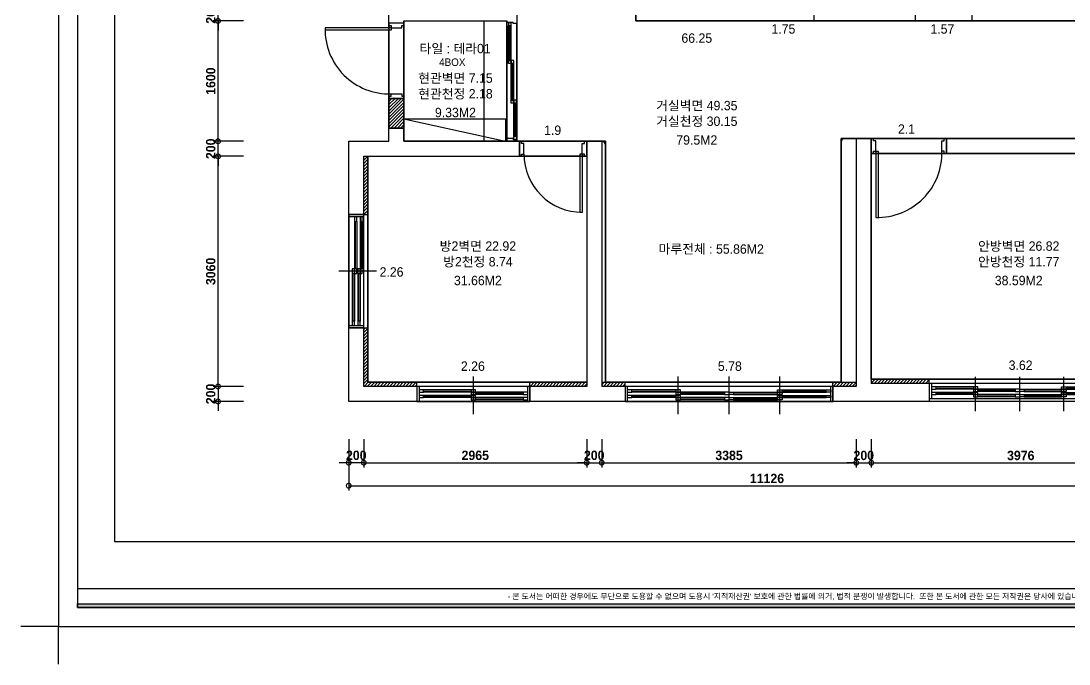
# Model space of a CAD drawing. Header units: inches. Extents: x 7740 to 83056, y -9304 to 75068.
# Drawn here: x 28740 to 42679, y -9304 to -753 of the extents above; entities that cross this region are included whole.
import ezdxf
from ezdxf.enums import TextEntityAlignment as Align

# ---------------------------------------------------------------- set-up
doc = ezdxf.new("R2010")
doc.units = ezdxf.units.IN
doc.header["$LTSCALE"] = 50
doc.header["$MEASUREMENT"] = 0
for name, color, linetype in [('0-ELC TEXT', 7, 'Continuous'), ('0-LINE', 7, 'Continuous'), ('02-WAL', 2, 'Continuous'), ('03-TEXT', 3, 'Continuous'), ('03-WAL NEW', 3, 'Continuous'), ('04-WIN', 4, 'Continuous'), ('06-FUR', 6, 'Continuous'), ('06-LIGHT', 4, 'Continuous'), ('07-DIM', 5, 'Continuous'), ('08-HAT', 8, 'Continuous'), ('3.기호.계단선', 30, 'Continuous'), ('F-SYM', 7, 'Continuous'), ('FORM(YOURNAME)-11', 1, 'Continuous'), ('도면층2', 2, 'Continuous'), ('도면층4', 4, 'Continuous'), ('도면층5', 5, 'Continuous'), ('도면층8', 8, 'Continuous')]:
    doc.layers.add(name, color=color, linetype=linetype)
doc.styles.add('YOURNAME', font='HY울릉도M.TTF')
doc.styles.add('넥슨고딕', font='NEXONLv1GothicBold.ttf')
doc.styles.add('코레일둥고', font='Korail_Round_Gothic_Medium.ttf')
doc.dimstyles.new('50', dxfattribs={"dimscale": 50, "dimtxt": 2.5, "dimasz": 2.5, "dimexe": 1.25, "dimexo": 2, "dimtad": 1, "dimdec": 0, "dimtxsty": '넥슨고딕', "dimblk": 'DOTSMALL', "dimcen": 2.5, "dimclrd": 1, "dimclre": 1, "dimclrt": 2, "dimadec": 0, "dimazin": 0, "dimtfac": 1, "dimtdec": 0, "dimtix": 1, "dimtmove": 0, "dimatfit": 3, "dimldrblk": 'DOTSMALL', "dimfxl": 0, "dimarcsym": 0})

# ---------------------------------------------------------------- blocks, each defined once
blk = doc.blocks.new('_DOTSMALL')
at = {"color": 0, "linetype": 'ByBlock', "const_width": 0.5}
blk.add_lwpolyline([(-0.0625, 0, 1), (0.0625, 0, 1)], format="xyb", close=True, dxfattribs=at)
blk = doc.blocks.new('*D341')
at = {"layer": '07-DIM', "color": 1, "lineweight": -2}
for p, q in [((33099, -6313), (33099, -6690)), ((33299, -6313), (33299, -6690)), ((33099, -6627), (32974, -6627)), ((33299, -6627), (33099, -6627)), ((33299, -6627), (33424, -6627))]:
    blk.add_line(p, q, dxfattribs=at)
at = {"layer": 'Defpoints', "color": 0}
for p in [(33099, -6213), (33299, -6213), (33099, -6627)]:
    blk.add_point(p, dxfattribs=at)
at = {"layer": '07-DIM', "color": 1, "lineweight": -2, "xscale": 125, "yscale": 125, "zscale": 125}
blk.add_blockref('_DOTSMALL', (33099, -6627), dxfattribs=at)
at = {"layer": '07-DIM', "color": 1, "lineweight": -2, "xscale": 125, "yscale": 125, "zscale": 125, "rotation": 180}
blk.add_blockref('_DOTSMALL', (33299, -6627), dxfattribs=at)
at = {"layer": '07-DIM', "color": 2, "insert": (33199, -6530), "char_height": 125, "attachment_point": 5, "style": '넥슨고딕'}
blk.add_mtext('200', dxfattribs=at)
blk = doc.blocks.new('*D342')
at = {"layer": '07-DIM', "color": 1, "lineweight": -2}
for p, q in [((33299, -6313), (33299, -6690)), ((36264, -6313), (36264, -6690)), ((33299, -6627), (36264, -6627))]:
    blk.add_line(p, q, dxfattribs=at)
at = {"layer": 'Defpoints', "color": 0}
for p in [(33299, -6213), (36264, -6213), (36264, -6627)]:
    blk.add_point(p, dxfattribs=at)
at = {"layer": '07-DIM', "color": 1, "lineweight": -2, "xscale": 125, "yscale": 125, "zscale": 125, "rotation": 180}
blk.add_blockref('_DOTSMALL', (33299, -6627), dxfattribs=at)
at = {"layer": '07-DIM', "color": 1, "lineweight": -2, "xscale": 125, "yscale": 125, "zscale": 125}
blk.add_blockref('_DOTSMALL', (36264, -6627), dxfattribs=at)
at = {"layer": '07-DIM', "color": 2, "insert": (34782, -6530), "char_height": 125, "attachment_point": 5, "style": '넥슨고딕'}
blk.add_mtext('2965', dxfattribs=at)
blk = doc.blocks.new('*D343')
at = {"layer": '07-DIM', "color": 1, "lineweight": -2}
for p, q in [((36264, -6313), (36264, -6690)), ((36464, -6313), (36464, -6690)), ((36264, -6627), (36139, -6627)), ((36264, -6627), (36464, -6627)), ((36464, -6627), (36589, -6627))]:
    blk.add_line(p, q, dxfattribs=at)
at = {"layer": 'Defpoints', "color": 0}
for p in [(36264, -6213), (36464, -6213), (36464, -6627)]:
    blk.add_point(p, dxfattribs=at)
at = {"layer": '07-DIM', "color": 1, "lineweight": -2, "xscale": 125, "yscale": 125, "zscale": 125}
blk.add_blockref('_DOTSMALL', (36264, -6627), dxfattribs=at)
at = {"layer": '07-DIM', "color": 1, "lineweight": -2, "xscale": 125, "yscale": 125, "zscale": 125, "rotation": 180}
blk.add_blockref('_DOTSMALL', (36464, -6627), dxfattribs=at)
at = {"layer": '07-DIM', "color": 2, "insert": (36364, -6530), "char_height": 125, "attachment_point": 5, "style": '넥슨고딕'}
blk.add_mtext('200', dxfattribs=at)
blk = doc.blocks.new('*D344')
at = {"layer": '07-DIM', "color": 1, "lineweight": -2}
for p, q in [((36464, -6313), (36464, -6691)), ((39849, -6313), (39849, -6691)), ((36464, -6628), (39849, -6628))]:
    blk.add_line(p, q, dxfattribs=at)
at = {"layer": 'Defpoints', "color": 0}
for p in [(36464, -6213), (39849, -6213), (39849, -6628)]:
    blk.add_point(p, dxfattribs=at)
at = {"layer": '07-DIM', "color": 1, "lineweight": -2, "xscale": 125, "yscale": 125, "zscale": 125, "rotation": 180}
blk.add_blockref('_DOTSMALL', (36464, -6628), dxfattribs=at)
at = {"layer": '07-DIM', "color": 1, "lineweight": -2, "xscale": 125, "yscale": 125, "zscale": 125}
blk.add_blockref('_DOTSMALL', (39849, -6628), dxfattribs=at)
at = {"layer": '07-DIM', "color": 2, "insert": (38157, -6531), "char_height": 125, "attachment_point": 5, "style": '넥슨고딕'}
blk.add_mtext('3385', dxfattribs=at)
blk = doc.blocks.new('*D345')
at = {"layer": '07-DIM', "color": 1, "lineweight": -2}
for p, q in [((39849, -6313), (39849, -6691)), ((40049, -6313), (40049, -6691)), ((39849, -6628), (39724, -6628)), ((39849, -6628), (40049, -6628)), ((40049, -6628), (40174, -6628))]:
    blk.add_line(p, q, dxfattribs=at)
at = {"layer": 'Defpoints', "color": 0}
for p in [(39849, -6213), (40049, -6213), (40049, -6628)]:
    blk.add_point(p, dxfattribs=at)
at = {"layer": '07-DIM', "color": 1, "lineweight": -2, "xscale": 125, "yscale": 125, "zscale": 125}
blk.add_blockref('_DOTSMALL', (39849, -6628), dxfattribs=at)
at = {"layer": '07-DIM', "color": 1, "lineweight": -2, "xscale": 125, "yscale": 125, "zscale": 125, "rotation": 180}
blk.add_blockref('_DOTSMALL', (40049, -6628), dxfattribs=at)
at = {"layer": '07-DIM', "color": 2, "insert": (39949, -6531), "char_height": 125, "attachment_point": 5, "style": '넥슨고딕'}
blk.add_mtext('200', dxfattribs=at)
blk = doc.blocks.new('*D346')
at = {"layer": '07-DIM', "color": 1, "lineweight": -2}
for p, q in [((40049, -6313), (40049, -6691)), ((44025, -6313), (44025, -6691)), ((40049, -6629), (44025, -6629))]:
    blk.add_line(p, q, dxfattribs=at)
at = {"layer": 'Defpoints', "color": 0}
for p in [(40049, -6213), (44025, -6213), (44025, -6629)]:
    blk.add_point(p, dxfattribs=at)
at = {"layer": '07-DIM', "color": 1, "lineweight": -2, "xscale": 125, "yscale": 125, "zscale": 125, "rotation": 180}
blk.add_blockref('_DOTSMALL', (40049, -6629), dxfattribs=at)
at = {"layer": '07-DIM', "color": 1, "lineweight": -2, "xscale": 125, "yscale": 125, "zscale": 125}
blk.add_blockref('_DOTSMALL', (44025, -6629), dxfattribs=at)
at = {"layer": '07-DIM', "color": 2, "insert": (42037, -6532), "char_height": 125, "attachment_point": 5, "style": '넥슨고딕'}
blk.add_mtext('3976', dxfattribs=at)
blk = doc.blocks.new('*D348')
at = {"layer": '07-DIM', "color": 1, "lineweight": -2}
for p, q in [((31361, -5613), (31361, -5488)), ((31699, -5613), (31298, -5613)), ((31361, -5613), (31361, -5813)), ((31699, -5813), (31298, -5813)), ((31361, -5813), (31361, -5938))]:
    blk.add_line(p, q, dxfattribs=at)
at = {"layer": 'Defpoints', "color": 0}
for p in [(31799, -5613), (31361, -5813), (31799, -5813)]:
    blk.add_point(p, dxfattribs=at)
at = {"layer": '07-DIM', "color": 1, "lineweight": -2, "xscale": 125, "yscale": 125, "zscale": 125}
for p, rotation in [((31361, -5613), 270), ((31361, -5813), 90)]:
    blk.add_blockref('_DOTSMALL', p, dxfattribs=dict(at, rotation=rotation))
at = {"layer": '07-DIM', "color": 2, "insert": (31264, -5713), "char_height": 125, "attachment_point": 5, "rotation": 90, "style": '넥슨고딕'}
blk.add_mtext('200', dxfattribs=at)
blk = doc.blocks.new('*D349')
at = {"layer": '07-DIM', "color": 1, "lineweight": -2}
for p, q in [((31699, -2553), (31298, -2553)), ((31361, -5613), (31361, -2553)), ((31699, -5613), (31298, -5613))]:
    blk.add_line(p, q, dxfattribs=at)
at = {"layer": 'Defpoints', "color": 0}
for p in [(31361, -2553), (31799, -2553), (31799, -5613)]:
    blk.add_point(p, dxfattribs=at)
at = {"layer": '07-DIM', "color": 1, "lineweight": -2, "xscale": 125, "yscale": 125, "zscale": 125}
for p, rotation in [((31361, -2553), 90), ((31361, -5613), 270)]:
    blk.add_blockref('_DOTSMALL', p, dxfattribs=dict(at, rotation=rotation))
at = {"layer": '07-DIM', "color": 2, "insert": (31264, -4083), "char_height": 125, "attachment_point": 5, "rotation": 90, "style": '넥슨고딕'}
blk.add_mtext('3060', dxfattribs=at)
blk = doc.blocks.new('*D350')
at = {"layer": '07-DIM', "color": 1, "lineweight": -2}
for p, q in [((31361, -2353), (31361, -2228)), ((31699, -2353), (31298, -2353)), ((31361, -2553), (31361, -2353)), ((31699, -2553), (31298, -2553)), ((31361, -2553), (31361, -2678))]:
    blk.add_line(p, q, dxfattribs=at)
at = {"layer": 'Defpoints', "color": 0}
for p in [(31361, -2353), (31799, -2353), (31799, -2553)]:
    blk.add_point(p, dxfattribs=at)
at = {"layer": '07-DIM', "color": 1, "lineweight": -2, "xscale": 125, "yscale": 125, "zscale": 125}
for p, rotation in [((31361, -2353), 270), ((31361, -2553), 90)]:
    blk.add_blockref('_DOTSMALL', p, dxfattribs=dict(at, rotation=rotation))
at = {"layer": '07-DIM', "color": 2, "insert": (31264, -2453), "char_height": 125, "attachment_point": 5, "rotation": 90, "style": '넥슨고딕'}
blk.add_mtext('200', dxfattribs=at)
blk = doc.blocks.new('*D351')
at = {"layer": '07-DIM', "color": 1, "lineweight": -2}
for p, q in [((31699, -753), (31298, -753)), ((31361, -2353), (31361, -753)), ((31699, -2353), (31298, -2353))]:
    blk.add_line(p, q, dxfattribs=at)
at = {"layer": 'Defpoints', "color": 0}
for p in [(31361, -753), (31799, -753), (31799, -2353)]:
    blk.add_point(p, dxfattribs=at)
at = {"layer": '07-DIM', "color": 1, "lineweight": -2, "xscale": 125, "yscale": 125, "zscale": 125}
for p, rotation in [((31361, -753), 90), ((31361, -2353), 270)]:
    blk.add_blockref('_DOTSMALL', p, dxfattribs=dict(at, rotation=rotation))
at = {"layer": '07-DIM', "color": 2, "insert": (31264, -1553), "char_height": 125, "attachment_point": 5, "rotation": 90, "style": '넥슨고딕'}
blk.add_mtext('1600', dxfattribs=at)
blk = doc.blocks.new('*D352')
at = {"layer": '07-DIM', "color": 1, "lineweight": -2}
for p, q in [((31699, -553), (31298, -553)), ((31361, -553), (31361, -428)), ((31361, -753), (31361, -553)), ((31699, -753), (31298, -753)), ((31361, -753), (31361, -878))]:
    blk.add_line(p, q, dxfattribs=at)
at = {"layer": 'Defpoints', "color": 0}
for p in [(31361, -553), (31799, -553), (31799, -753)]:
    blk.add_point(p, dxfattribs=at)
at = {"layer": '07-DIM', "color": 1, "lineweight": -2, "xscale": 125, "yscale": 125, "zscale": 125}
for p, rotation in [((31361, -553), 270), ((31361, -753), 90)]:
    blk.add_blockref('_DOTSMALL', p, dxfattribs=dict(at, rotation=rotation))
at = {"layer": '07-DIM', "color": 2, "insert": (31264, -653), "char_height": 125, "attachment_point": 5, "rotation": 90, "style": '넥슨고딕'}
blk.add_mtext('200', dxfattribs=at)
blk = doc.blocks.new('*D370')
at = {"layer": '07-DIM', "color": 1, "lineweight": -2}
for p, q in [((33099, -6313), (33099, -6996)), ((44225, -6313), (44225, -6996)), ((33099, -6933), (44225, -6933))]:
    blk.add_line(p, q, dxfattribs=at)
at = {"layer": 'Defpoints', "color": 0}
for p in [(33099, -6213), (44225, -6213), (44225, -6933)]:
    blk.add_point(p, dxfattribs=at)
at = {"layer": '07-DIM', "color": 1, "lineweight": -2, "xscale": 125, "yscale": 125, "zscale": 125, "rotation": 180}
blk.add_blockref('_DOTSMALL', (33099, -6933), dxfattribs=at)
at = {"layer": '07-DIM', "color": 1, "lineweight": -2, "xscale": 125, "yscale": 125, "zscale": 125}
blk.add_blockref('_DOTSMALL', (44225, -6933), dxfattribs=at)
at = {"layer": '07-DIM', "color": 2, "insert": (38662, -6837), "char_height": 125, "attachment_point": 5, "style": '넥슨고딕'}
blk.add_mtext('11126', dxfattribs=at)
blk = doc.blocks.new('FORM-PLAN')
at = {"layer": 'FORM(YOURNAME)-11'}
h = blk.add_hatch(color=256, dxfattribs=at)
h.dxf.hatch_style = 1
h.paths.add_polyline_path([(-71444, 55115), (10556, 55115), (10556, 54915), (-71444, 54915)])
h.paths.add_polyline_path([(-71444, -2085), (10556, -2085), (10556, -2285), (-71444, -2285)])
at = {"layer": 'Defpoints', "color": 158}
blk.add_line((1346, -1285), (-71444, -1285), dxfattribs=at)
for points in [[(-71444, -2285), (10556, -2285), (10556, 55115), (-71444, 55115)], [(-69444, 53115), (-64, 53115), (-64, 1215), (-69444, 1215)]]:
    blk.add_lwpolyline(points, close=True, dxfattribs=at)
at = {"layer": 'Defpoints', "color": 1}
blk.add_lwpolyline([(-72444, -5285), (-72444, -3285), (-74444, -3285)], dxfattribs=at)
at = {"layer": 'FORM(YOURNAME)-11', "color": 250}
blk.add_lwpolyline([(-72444, -3285), (11556, -3285), (11556, 56115), (-72444, 56115)], close=True, dxfattribs=at)
at = {"layer": 'FORM(YOURNAME)-11'}
blk.add_lwpolyline([(-71444, -2085), (10556, -2085), (10556, -2285), (-71444, -2285)], close=True, dxfattribs=at)
at = {"layer": 'FORM(YOURNAME)-11', "color": 1, "style": 'YOURNAME'}
blk.add_text("- 본 도서는 어떠한 경우에도 무단으로 도용할 수 없으며 도용시 '지적재산권' 보호에 관한 법률에 의거, 법적 분쟁이 발생합니다.  또한 본 도서에 관한 모든 저작권은 당사에 있습니다. -", height=300, dxfattribs=at).set_placement((-32990, -1685), align=Align.MIDDLE_CENTER)
at = {"layer": 'FORM(YOURNAME)-11', "color": 3, "style": 'YOURNAME'}
for tag, height, p in [('1', 450, (9905, 18188)), ('2', 450, (9905, 17544)), ('3', 450, (9905, 16257)), ('4', 450, (9905, 14326)), ('5', 515, (9905, 12009)), ('6', 515, (9905, 9757)), ('7', 515, (9905, 7504)), ('8', 515, (9905, 5252)), ('9', 515, (9905, 2999)), ('10', 515, (5655, 811)), ('11', 515, (9905, 747)), ('12', 515, (5655, -1441)), ('13', 515, (9905, -1441))]:
    blk.add_attdef(tag, text='', height=height, dxfattribs=at).set_placement(p, align=Align.MIDDLE_RIGHT)
blk = doc.blocks.new('*U812')
at = {"layer": 'F-SYM', "xscale": 0.2500000000000001, "yscale": 0.2500000000000001, "zscale": 0.2500000000000001}
blk.add_blockref('FORM-PLAN', (47351, -7983), dxfattribs=at)
blk = doc.blocks.new('FFFFSF')
at = {"layer": '0-LINE', "color": 8}
blk.add_line((35202, 29947), (35202, 28347), dxfattribs=at)
at = {"layer": '02-WAL', "color": 8}
for p, q in [((33634, 28347), (33634, 32605)), ((33834, 29916), (33634, 29916)), ((33834, 28347), (33834, 29947)), ((33834, 28521), (33634, 28521)), ((33099, 24887), (33099, 28347)), ((33099, 28347), (33634, 28347)), ((33834, 28347), (36464, 28347)), ((35369, 28147), (35369, 28347)), ((36264, 28347), (36264, 25087)), ((36464, 28347), (36464, 25087)), ((43044, 28384), (39849, 28384)), ((39849, 28384), (39849, 25087)), ((40049, 28184), (40049, 28384)), ((41049, 28184), (41049, 28384)), ((44025, 28184), (40049, 28184)), ((40049, 28184), (40049, 25127)), ((33299, 25087), (33299, 28147)), ((33299, 28147), (36264, 28147)), ((33299, 27372), (33099, 27372)), ((33299, 25867), (33099, 25867)), ((44025, 25127), (40049, 25127)), ((40820, 25127), (40820, 24887)), ((36264, 25087), (33299, 25087)), ((34004, 25087), (34004, 24887)), ((35509, 25087), (35509, 24887)), ((39849, 25087), (36464, 25087)), ((36774, 25087), (36774, 24887)), ((39539, 25087), (39539, 24887)), ((44225, 24887), (33099, 24887))]:
    blk.add_line(p, q, dxfattribs=at)
at = {"layer": '03-TEXT', "color": 8, "linetype": 'Continuous'}
for p, q in [((33634, 28876), (33674, 28916)), ((33634, 28834), (33717, 28916)), ((33634, 28791), (33759, 28916)), ((33634, 28749), (33802, 28916)), ((33634, 28706), (33834, 28906)), ((33634, 28664), (33834, 28864)), ((33634, 28621), (33834, 28821)), ((33634, 28579), (33834, 28779)), ((33634, 28537), (33834, 28737)), ((33661, 28521), (33834, 28694)), ((33704, 28521), (33834, 28652)), ((33746, 28521), (33834, 28609)), ((33789, 28521), (33834, 28567)), ((33831, 28521), (33834, 28524))]:
    blk.add_line(p, q, dxfattribs=at)
at = {"layer": '03-TEXT', "color": 8}
blk.add_line((40049, 25182), (43970, 25182), dxfattribs=at)
at = {"layer": '03-WAL NEW', "color": 8}
for p, q in [((34902, 28347), (34902, 29947)), ((33834, 28916), (33634, 28916)), ((33634, 28916), (33634, 28521)), ((33834, 28521), (33834, 28916)), ((33634, 28521), (33834, 28521)), ((36464, 28347), (36464, 28347)), ((36514, 28297), (36514, 25142)), ((39649, 28334), (39649, 25142)), ((39699, 28384), (39699, 28384)), ((39699, 28384), (39849, 28384)), ((33354, 28147), (33354, 25142)), ((33299, 27372), (33354, 27372)), ((33299, 25867), (33354, 25867)), ((33354, 25142), (36264, 25142)), ((34004, 25087), (34004, 25142)), ((35509, 25087), (35509, 25142)), ((36464, 25142), (39849, 25142)), ((36774, 25087), (36774, 25142)), ((39539, 25087), (39539, 25142)), ((40820, 25127), (40820, 25182))]:
    blk.add_line(p, q, dxfattribs=at)
at = {"layer": '03-WAL NEW', "color": 8, "linetype": 'Continuous'}
for p, q in [((33299, 28137), (33309, 28147)), ((33299, 28095), (33351, 28147)), ((33299, 28052), (33354, 28107)), ((33299, 28010), (33354, 28065)), ((33299, 27967), (33354, 28022)), ((33299, 27925), (33354, 27980)), ((33299, 27882), (33354, 27937)), ((33299, 27840), (33354, 27895)), ((33299, 27798), (33354, 27853)), ((33299, 27755), (33354, 27810)), ((33299, 27713), (33354, 27768)), ((33299, 27670), (33354, 27725)), ((33299, 27628), (33354, 27683)), ((33299, 27585), (33354, 27640)), ((33299, 27543), (33354, 27598)), ((33299, 27501), (33354, 27556)), ((33299, 27458), (33354, 27513)), ((33299, 27416), (33354, 27471)), ((33299, 27373), (33354, 27428)), ((33340, 27372), (33354, 27386)), ((33299, 25846), (33320, 25867)), ((33299, 25804), (33354, 25859)), ((33299, 25761), (33354, 25816)), ((33299, 25719), (33354, 25774)), ((33299, 25676), (33354, 25731)), ((33299, 25634), (33354, 25689)), ((33299, 25591), (33354, 25646)), ((33299, 25549), (33354, 25604)), ((33299, 25507), (33354, 25562)), ((33299, 25464), (33354, 25519)), ((33299, 25422), (33354, 25477)), ((33299, 25379), (33354, 25434)), ((33299, 25337), (33354, 25392)), ((33299, 25294), (33354, 25349)), ((33299, 25252), (33354, 25307)), ((33299, 25210), (33354, 25265)), ((33299, 25167), (33354, 25222)), ((33299, 25125), (33354, 25180)), ((33304, 25087), (33359, 25142)), ((33346, 25087), (33401, 25142)), ((33389, 25087), (33444, 25142)), ((33431, 25087), (33486, 25142)), ((33473, 25087), (33528, 25142)), ((33516, 25087), (33571, 25142)), ((33558, 25087), (33613, 25142)), ((33601, 25087), (33656, 25142)), ((33643, 25087), (33698, 25142)), ((33686, 25087), (33741, 25142)), ((33728, 25087), (33783, 25142)), ((33770, 25087), (33825, 25142)), ((33813, 25087), (33868, 25142)), ((33855, 25087), (33910, 25142)), ((33898, 25087), (33953, 25142)), ((33940, 25087), (33995, 25142)), ((33983, 25087), (34004, 25109)), ((35509, 25129), (35522, 25142)), ((35510, 25087), (35565, 25142)), ((35552, 25087), (35607, 25142)), ((35595, 25087), (35650, 25142)), ((35637, 25087), (35692, 25142)), ((35680, 25087), (35735, 25142)), ((35722, 25087), (35777, 25142)), ((35764, 25087), (35819, 25142)), ((35807, 25087), (35862, 25142)), ((35849, 25087), (35904, 25142)), ((35892, 25087), (35947, 25142)), ((35934, 25087), (35989, 25142)), ((35977, 25087), (36032, 25142)), ((36019, 25087), (36074, 25142)), ((36061, 25087), (36116, 25142)), ((36104, 25087), (36159, 25142)), ((36146, 25087), (36201, 25142)), ((36189, 25087), (36244, 25142)), ((36231, 25087), (36264, 25120)), ((36464, 25108), (36498, 25142)), ((36486, 25087), (36541, 25142)), ((36528, 25087), (36583, 25142)), ((36571, 25087), (36626, 25142)), ((36613, 25087), (36668, 25142)), ((36655, 25087), (36710, 25142)), ((36698, 25087), (36753, 25142)), ((36740, 25087), (36774, 25121)), ((39539, 25128), (39553, 25142)), ((39540, 25087), (39595, 25142)), ((39583, 25087), (39638, 25142)), ((39625, 25087), (39680, 25142)), ((39668, 25087), (39723, 25142)), ((39710, 25087), (39765, 25142)), ((39752, 25087), (39807, 25142)), ((39795, 25087), (39849, 25141)), ((39837, 25087), (39849, 25099)), ((40049, 25171), (40060, 25182)), ((40049, 25129), (40102, 25182)), ((40089, 25127), (40144, 25182)), ((40132, 25127), (40187, 25182)), ((40174, 25127), (40229, 25182)), ((40217, 25127), (40272, 25182)), ((40259, 25127), (40314, 25182)), ((40302, 25127), (40357, 25182)), ((40344, 25127), (40399, 25182)), ((40386, 25127), (40441, 25182)), ((40429, 25127), (40484, 25182)), ((40471, 25127), (40526, 25182)), ((40514, 25127), (40569, 25182)), ((40556, 25127), (40611, 25182)), ((40599, 25127), (40654, 25182)), ((40641, 25127), (40696, 25182)), ((40683, 25127), (40738, 25182)), ((40726, 25127), (40781, 25182)), ((40768, 25127), (40820, 25179)), ((40811, 25127), (40820, 25136))]:
    blk.add_line(p, q, dxfattribs=at)
at = {"layer": '03-WAL NEW', "color": 8}
for centre, start, end in [((36464, 28297), 0, 90), ((39699, 28334), 90, 180)]:
    blk.add_arc(centre, 50, start, end, dxfattribs=at)
at = {"layer": '04-WIN', "color": 8}
for p, q in [((33664, 29856), (32784, 29856)), ((33664, 29856), (32784, 29856)), ((36204, 28177), (36204, 27402)), ((40109, 28214), (40109, 27333)), ((40109, 28214), (40109, 27334))]:
    blk.add_line(p, q, dxfattribs=at)
at = {"layer": '06-FUR', "color": 8}
for p, q in [((33834, 28647), (35184, 28647)), ((33834, 28347), (33834, 28647)), ((33834, 28647), (35184, 28347)), ((35184, 28647), (35184, 28347)), ((35184, 28347), (33834, 28347))]:
    blk.add_line(p, q, dxfattribs=at)
at = {"layer": '08-HAT', "color": 8, "linetype": 'Continuous'}
blk.add_line((34902, 28647), (34902, 29947), dxfattribs=at)
at = {"layer": '도면층2', "color": 8}
for p, q in [((33634, 28916), (33834, 28916)), ((33634, 28521), (33834, 28521)), ((35369, 28147), (35369, 28347)), ((36264, 28147), (36264, 28347)), ((40049, 28184), (40049, 28384)), ((41049, 28184), (41049, 28384)), ((33099, 27372), (33299, 27372)), ((33099, 25867), (33299, 25867)), ((40820, 25127), (40820, 24927)), ((34004, 25087), (34004, 24887)), ((35509, 25087), (35509, 24887)), ((36774, 25087), (36774, 24887)), ((39539, 25087), (39539, 24887))]:
    blk.add_line(p, q, dxfattribs=at)
at = {"layer": '도면층4', "color": 8}
for p, q in [((33664, 29856), (32784, 29856)), ((32784, 29856), (32784, 29826)), ((33634, 29916), (33634, 28916)), ((33634, 29916), (33634, 29886)), ((33834, 29916), (33634, 29916)), ((33634, 29886), (33664, 29886)), ((33664, 29886), (33664, 29856)), ((33664, 29856), (33804, 29856)), ((33664, 29856), (33664, 29826)), ((33804, 29856), (33804, 29886)), ((33804, 29886), (33834, 29886)), ((33834, 28916), (33834, 29916)), ((33834, 29886), (33834, 29916)), ((33664, 29826), (32784, 29826)), ((33634, 28916), (33634, 28946)), ((33634, 28946), (33664, 28946)), ((33634, 28916), (33834, 28916)), ((33834, 28916), (33634, 28916)), ((33664, 28946), (33664, 28976)), ((33664, 28976), (33804, 28976)), ((33804, 28976), (33804, 28946)), ((33804, 28946), (33834, 28946)), ((33834, 28946), (33834, 28916)), ((33834, 28521), (33634, 28521)), ((33634, 28521), (33834, 28521)), ((35369, 28347), (36264, 28347)), ((35369, 28147), (35369, 28347)), ((35399, 28347), (35369, 28347)), ((35369, 28347), (35369, 28147)), ((35399, 28317), (35399, 28347)), ((35429, 28317), (35399, 28317)), ((35429, 28177), (35429, 28317)), ((36204, 28177), (36204, 28317)), ((36204, 28317), (36234, 28317)), ((36234, 28317), (36234, 28347)), ((36234, 28347), (36264, 28347)), ((36264, 28347), (36264, 28147)), ((36264, 28147), (36264, 28347)), ((36264, 28347), (36264, 28147)), ((41049, 28384), (40049, 28384)), ((40049, 28384), (40049, 28184)), ((40049, 28184), (40049, 28384)), ((40079, 28384), (40049, 28384)), ((40049, 28384), (40049, 28184)), ((40079, 28354), (40079, 28384)), ((40109, 28354), (40079, 28354)), ((40109, 28214), (40109, 28354)), ((40989, 28214), (40989, 28354)), ((40989, 28354), (41019, 28354)), ((41019, 28354), (41019, 28384)), ((41019, 28384), (41049, 28384)), ((41049, 28184), (41049, 28384)), ((41049, 28384), (41049, 28184)), ((35399, 28147), (35399, 28177)), ((35399, 28177), (35429, 28177)), ((36174, 28177), (36174, 27402)), ((36204, 28177), (36174, 28177)), ((36234, 28177), (36204, 28177)), ((36204, 28177), (36204, 27402)), ((36234, 28147), (36234, 28177)), ((40049, 28184), (41049, 28184)), ((40049, 28184), (40079, 28184)), ((40079, 28184), (40079, 28214)), ((40079, 28214), (40109, 28214)), ((40109, 28214), (40109, 27333)), ((40109, 28214), (40139, 28214)), ((40139, 28214), (40139, 27334)), ((41019, 28214), (40989, 28214)), ((41019, 28184), (41019, 28214)), ((41049, 28184), (41019, 28184)), ((36264, 28147), (35369, 28147)), ((35369, 28147), (35399, 28147)), ((36264, 28147), (36234, 28147)), ((33299, 27372), (33099, 27372)), ((33099, 27372), (33099, 25867)), ((33299, 27342), (33099, 27342)), ((33205, 27342), (33175, 27342)), ((33175, 27342), (33175, 27282)), ((33205, 27282), (33205, 27342)), ((33279, 27342), (33249, 27342)), ((33249, 27342), (33249, 27282)), ((33279, 27282), (33279, 27342)), ((33299, 25867), (33299, 27372)), ((36204, 27402), (36174, 27402)), ((40109, 27333), (40139, 27333)), ((33175, 27282), (33205, 27282)), ((33190, 26649), (33190, 27282)), ((33249, 27282), (33279, 27282)), ((33264, 26649), (33264, 27282)), ((33175, 26649), (33145, 26649)), ((33145, 26649), (33145, 26589)), ((33175, 26589), (33175, 26649)), ((33205, 26649), (33175, 26649)), ((33175, 26649), (33175, 26589)), ((33205, 26589), (33205, 26649)), ((33249, 26649), (33219, 26649)), ((33219, 26649), (33219, 26589)), ((33249, 26589), (33249, 26649)), ((33279, 26649), (33249, 26649)), ((33249, 26649), (33249, 26589)), ((33279, 26589), (33279, 26649)), ((33469, 26619), (32969, 26619)), ((33145, 26589), (33175, 26589)), ((33160, 25957), (33160, 26589)), ((33175, 26589), (33205, 26589)), ((33219, 26589), (33249, 26589)), ((33234, 25957), (33234, 26589)), ((33249, 26589), (33279, 26589)), ((33175, 25957), (33145, 25957)), ((33145, 25957), (33145, 25897)), ((33175, 25897), (33175, 25957)), ((33249, 25957), (33219, 25957)), ((33219, 25957), (33219, 25897)), ((33249, 25897), (33249, 25957)), ((33099, 25897), (33299, 25897)), ((33099, 25867), (33299, 25867)), ((33145, 25897), (33175, 25897)), ((33219, 25897), (33249, 25897)), ((34757, 24718), (34757, 25218)), ((37481, 24718), (37481, 25218)), ((38157, 24718), (38157, 25218)), ((38833, 24718), (38833, 25218)), ((43225, 25127), (40820, 25127)), ((40820, 25127), (40820, 24927)), ((40850, 25127), (40850, 24927)), ((41437, 24758), (41437, 25213)), ((42023, 24758), (42023, 25213)), ((42609, 24758), (42609, 25213)), ((35509, 25087), (34004, 25087)), ((34004, 25087), (34004, 24887)), ((34034, 25087), (34034, 24887)), ((34034, 25041), (34034, 25011)), ((34094, 25041), (34034, 25041)), ((34034, 25011), (34094, 25011)), ((34034, 24968), (34034, 24938)), ((34094, 24968), (34034, 24968)), ((34094, 25011), (34094, 25041)), ((34094, 25026), (34727, 25026)), ((34094, 24938), (34094, 24968)), ((34094, 24953), (34727, 24953)), ((34727, 25041), (34727, 25011)), ((34787, 25041), (34727, 25041)), ((34727, 25011), (34787, 25011)), ((34727, 25011), (34727, 24981)), ((34787, 25011), (34727, 25011)), ((34727, 24981), (34787, 24981)), ((34727, 24968), (34727, 24938)), ((34787, 24968), (34727, 24968)), ((34787, 25011), (34787, 25041)), ((34787, 24981), (34787, 25011)), ((34787, 24996), (35419, 24996)), ((34787, 24938), (34787, 24968)), ((35419, 25011), (35419, 24981)), ((35479, 25011), (35419, 25011)), ((35419, 24981), (35479, 24981)), ((35479, 24887), (35479, 25087)), ((35479, 24981), (35479, 25011)), ((35509, 24887), (35509, 25087)), ((39539, 25087), (36774, 25087)), ((36774, 25087), (36774, 24887)), ((36804, 25087), (36804, 24887)), ((36804, 25041), (36804, 25011)), ((36864, 25041), (36804, 25041)), ((36804, 25011), (36864, 25011)), ((36804, 24968), (36804, 24938)), ((36864, 24968), (36804, 24968)), ((36864, 25011), (36864, 25041)), ((36864, 25026), (37451, 25026)), ((36864, 24938), (36864, 24968)), ((36864, 24953), (37451, 24953)), ((37451, 25041), (37451, 25011)), ((37511, 25041), (37451, 25041)), ((37451, 25011), (37511, 25011)), ((37451, 25011), (37451, 24981)), ((37511, 25011), (37451, 25011)), ((37451, 24981), (37511, 24981)), ((37451, 24968), (37451, 24938)), ((37511, 24968), (37451, 24968)), ((37511, 25011), (37511, 25041)), ((37511, 24981), (37511, 25011)), ((37511, 24996), (38097, 24996)), ((37511, 24938), (37511, 24968)), ((38097, 25011), (38097, 24981)), ((38157, 25011), (38097, 25011)), ((38097, 24981), (38157, 24981)), ((38157, 24981), (38157, 25011)), ((38157, 24981), (38157, 25011)), ((38157, 25011), (38217, 25011)), ((38217, 24981), (38157, 24981)), ((38217, 25011), (38217, 24981)), ((38803, 24996), (38217, 24996)), ((38803, 25011), (38803, 25041)), ((38803, 25041), (38863, 25041)), ((38863, 25011), (38803, 25011)), ((38803, 24981), (38803, 25011)), ((38803, 25011), (38863, 25011)), ((38863, 24981), (38803, 24981)), ((38803, 24938), (38803, 24968)), ((38803, 24968), (38863, 24968)), ((38863, 25041), (38863, 25011)), ((39449, 25026), (38863, 25026)), ((38863, 25011), (38863, 24981)), ((38863, 24968), (38863, 24938)), ((39449, 24953), (38863, 24953)), ((39449, 25011), (39449, 25041)), ((39449, 25041), (39509, 25041)), ((39509, 25011), (39449, 25011)), ((39449, 24938), (39449, 24968)), ((39449, 24968), (39509, 24968)), ((39509, 24887), (39509, 25087)), ((39509, 25041), (39509, 25011)), ((39509, 24968), (39509, 24938)), ((39539, 24887), (39539, 25087)), ((40850, 25081), (40850, 25051)), ((40910, 25081), (40850, 25081)), ((40850, 25051), (40910, 25051)), ((40850, 25008), (40850, 24978)), ((40910, 25008), (40850, 25008)), ((40850, 24978), (40910, 24978)), ((40910, 25051), (40910, 25081)), ((40910, 25066), (41407, 25066)), ((40910, 24978), (40910, 25008)), ((40910, 24993), (41407, 24993)), ((41407, 25081), (41407, 25051)), ((41467, 25081), (41407, 25081)), ((41407, 25051), (41467, 25051)), ((41407, 25051), (41407, 25021)), ((41467, 25051), (41407, 25051)), ((41407, 25021), (41467, 25021)), ((41407, 25008), (41407, 24978)), ((41467, 25008), (41407, 25008)), ((41407, 24978), (41467, 24978)), ((41407, 24978), (41407, 24948)), ((41467, 24978), (41407, 24978)), ((41467, 25051), (41467, 25081)), ((41467, 25021), (41467, 25051)), ((41467, 25036), (41963, 25036)), ((41467, 24978), (41467, 25008)), ((41467, 24948), (41467, 24978)), ((41467, 24963), (41963, 24963)), ((41963, 25051), (41963, 25021)), ((42023, 25051), (41963, 25051)), ((41963, 25021), (42023, 25021)), ((41963, 24978), (41963, 24948)), ((42023, 24978), (41963, 24978)), ((42023, 25021), (42023, 25051)), ((42023, 25021), (42023, 25051)), ((42023, 25051), (42083, 25051)), ((42083, 25021), (42023, 25021)), ((42023, 24948), (42023, 24978)), ((42023, 24948), (42023, 24978)), ((42023, 24978), (42083, 24978)), ((42083, 25051), (42083, 25021)), ((42579, 25036), (42083, 25036)), ((42083, 24978), (42083, 24948)), ((42579, 24963), (42083, 24963)), ((42579, 25051), (42579, 25081)), ((42579, 25081), (42639, 25081)), ((42639, 25051), (42579, 25051)), ((42579, 25021), (42579, 25051)), ((42579, 25051), (42639, 25051)), ((42639, 25021), (42579, 25021)), ((42579, 24978), (42579, 25008)), ((42579, 25008), (42639, 25008)), ((42639, 24978), (42579, 24978)), ((42579, 24948), (42579, 24978)), ((42579, 24978), (42639, 24978)), ((42639, 25081), (42639, 25051)), ((43135, 25066), (42639, 25066)), ((42639, 25051), (42639, 25021)), ((42639, 25008), (42639, 24978)), ((43135, 24993), (42639, 24993)), ((42639, 24978), (42639, 24948)), ((34004, 24887), (35509, 24887)), ((34034, 24938), (34094, 24938)), ((34727, 24938), (34787, 24938)), ((34727, 24938), (34727, 24908)), ((34787, 24938), (34727, 24938)), ((34727, 24908), (34787, 24908)), ((34787, 24908), (34787, 24938)), ((34787, 24923), (35419, 24923)), ((35419, 24938), (35419, 24908)), ((35479, 24938), (35419, 24938)), ((35419, 24908), (35479, 24908)), ((35479, 24908), (35479, 24938)), ((36774, 24887), (39539, 24887)), ((36804, 24938), (36864, 24938)), ((37451, 24938), (37511, 24938)), ((37451, 24938), (37451, 24908)), ((37511, 24938), (37451, 24938)), ((37451, 24908), (37511, 24908)), ((37511, 24908), (37511, 24938)), ((37511, 24923), (38097, 24923)), ((38097, 24938), (38097, 24908)), ((38157, 24938), (38097, 24938)), ((38097, 24908), (38157, 24908)), ((38157, 24908), (38157, 24938)), ((38157, 24908), (38157, 24938)), ((38157, 24938), (38217, 24938)), ((38217, 24908), (38157, 24908)), ((38217, 24938), (38217, 24908)), ((38803, 24923), (38217, 24923)), ((38863, 24938), (38803, 24938)), ((38803, 24908), (38803, 24938)), ((38803, 24938), (38863, 24938)), ((38863, 24908), (38803, 24908)), ((38863, 24938), (38863, 24908)), ((39509, 24938), (39449, 24938)), ((40820, 24927), (43225, 24927)), ((41407, 24948), (41467, 24948)), ((41963, 24948), (42023, 24948)), ((42083, 24948), (42023, 24948)), ((42639, 24948), (42579, 24948))]:
    blk.add_line(p, q, dxfattribs=at)
at = {"layer": '도면층5', "color": 8}
for p, q in [((33175, 27282), (33175, 26649)), ((33205, 27282), (33205, 26649)), ((33249, 27282), (33249, 26649)), ((33279, 27282), (33279, 26649)), ((33145, 26589), (33145, 25957)), ((33175, 26589), (33175, 25957)), ((33219, 26589), (33219, 25957)), ((33249, 26589), (33249, 25957)), ((34727, 25041), (34094, 25041)), ((34727, 25011), (34094, 25011)), ((34727, 24968), (34094, 24968)), ((35419, 25011), (34787, 25011)), ((35419, 24981), (34787, 24981)), ((37451, 25041), (36864, 25041)), ((37451, 25011), (36864, 25011)), ((37451, 24968), (36864, 24968)), ((38097, 25011), (37511, 25011)), ((38097, 24981), (37511, 24981)), ((38217, 25011), (38803, 25011)), ((38217, 24981), (38803, 24981)), ((38863, 25041), (39449, 25041)), ((38863, 25011), (39449, 25011)), ((38863, 24968), (39449, 24968)), ((41407, 25081), (40910, 25081)), ((41407, 25051), (40910, 25051)), ((41407, 25008), (40910, 25008)), ((41407, 24978), (40910, 24978)), ((41963, 25051), (41467, 25051)), ((41963, 25021), (41467, 25021)), ((41963, 24978), (41467, 24978)), ((42083, 25051), (42579, 25051)), ((42083, 25021), (42579, 25021)), ((42083, 24978), (42579, 24978)), ((42639, 25081), (43135, 25081)), ((42639, 25051), (43135, 25051)), ((42639, 25008), (43135, 25008)), ((42639, 24978), (43135, 24978)), ((34727, 24938), (34094, 24938)), ((35419, 24938), (34787, 24938)), ((35419, 24908), (34787, 24908)), ((37451, 24938), (36864, 24938)), ((38097, 24938), (37511, 24938)), ((38097, 24908), (37511, 24908)), ((38217, 24938), (38803, 24938)), ((38217, 24908), (38803, 24908)), ((38863, 24938), (39449, 24938)), ((41963, 24948), (41467, 24948)), ((42083, 24948), (42579, 24948))]:
    blk.add_line(p, q, dxfattribs=at)
for centre, radius, start, end in [((33642, 29834), 858, 178.5423, 271.4577), ((36203, 28176), 773, 179.9299, 270.1112), ((40131, 28192), 858, 268.5423, 1.4577)]:
    blk.add_arc(centre, radius, start, end, dxfattribs=at)
at = {"layer": '도면층8', "color": 8}
for p, q in [((35202, 29926), (35202, 29947)), ((35286, 29926), (35202, 29926)), ((35202, 28382), (35202, 29926)), ((35258, 29922), (35223, 29922)), ((35223, 29922), (35223, 29881)), ((35223, 29424), (35223, 29881)), ((35223, 29881), (35235, 29881)), ((35234, 29881), (35236, 29877)), ((35235, 29881), (35237, 29887)), ((35236, 29877), (35237, 29877)), ((35237, 29887), (35245, 29887)), ((35237, 29877), (35238, 29876)), ((35238, 29429), (35238, 29876)), ((35238, 29876), (35243, 29876)), ((35243, 29876), (35238, 29876)), ((35245, 29877), (35243, 29876)), ((35243, 29876), (35243, 29429)), ((35245, 29887), (35247, 29881)), ((35246, 29877), (35245, 29877)), ((35248, 29881), (35246, 29877)), ((35247, 29881), (35258, 29881)), ((35258, 29881), (35258, 29922)), ((35258, 29424), (35258, 29881)), ((35286, 29912), (35286, 29926)), ((35334, 29912), (35286, 29912)), ((35334, 29947), (35334, 29912)), ((35334, 28367), (35334, 29912)), ((35223, 29380), (35223, 29424)), ((35223, 29424), (35235, 29424)), ((35234, 29424), (35236, 29427)), ((35235, 29424), (35237, 29418)), ((35236, 29427), (35237, 29428)), ((35237, 29428), (35238, 29429)), ((35237, 29418), (35245, 29418)), ((35243, 29429), (35238, 29429)), ((35245, 29428), (35243, 29429)), ((35246, 29427), (35245, 29428)), ((35245, 29418), (35247, 29424)), ((35248, 29424), (35246, 29427)), ((35247, 29424), (35258, 29424)), ((35258, 29424), (35258, 29380)), ((35293, 29421), (35258, 29421)), ((35258, 29421), (35258, 29380)), ((35293, 29380), (35293, 29421)), ((35258, 29380), (35223, 29380)), ((35258, 28897), (35258, 29410)), ((35258, 29380), (35270, 29380)), ((35269, 29380), (35271, 29376)), ((35270, 29380), (35272, 29386)), ((35271, 29376), (35272, 29376)), ((35272, 29386), (35280, 29386)), ((35272, 29376), (35274, 29375)), ((35274, 28902), (35274, 29375)), ((35274, 29375), (35278, 29375)), ((35278, 29375), (35274, 29375)), ((35280, 29376), (35278, 29375)), ((35278, 29375), (35278, 28902)), ((35280, 29386), (35282, 29380)), ((35281, 29376), (35280, 29376)), ((35283, 29380), (35281, 29376)), ((35282, 29380), (35293, 29380)), ((35293, 28853), (35293, 29410)), ((35258, 28853), (35258, 28897)), ((35258, 28897), (35270, 28897)), ((35269, 28897), (35271, 28900)), ((35270, 28897), (35272, 28891)), ((35271, 28900), (35272, 28901)), ((35272, 28901), (35274, 28902)), ((35272, 28891), (35280, 28891)), ((35278, 28902), (35274, 28902)), ((35280, 28901), (35278, 28902)), ((35281, 28900), (35280, 28901)), ((35280, 28891), (35282, 28897)), ((35283, 28897), (35281, 28900)), ((35282, 28897), (35293, 28897)), ((35293, 28897), (35293, 28853)), ((35329, 28894), (35293, 28894)), ((35293, 28894), (35293, 28853)), ((35305, 28853), (35307, 28859)), ((35307, 28859), (35315, 28859)), ((35315, 28859), (35317, 28853)), ((35329, 28853), (35329, 28894)), ((35293, 28853), (35258, 28853)), ((35293, 28416), (35293, 28853)), ((35293, 28853), (35305, 28853)), ((35304, 28853), (35306, 28850)), ((35306, 28850), (35307, 28849)), ((35307, 28849), (35309, 28848)), ((35309, 28412), (35309, 28848)), ((35309, 28848), (35313, 28848)), ((35313, 28848), (35309, 28848)), ((35315, 28849), (35313, 28848)), ((35313, 28848), (35313, 28412)), ((35316, 28850), (35315, 28849)), ((35318, 28853), (35316, 28850)), ((35317, 28853), (35329, 28853)), ((35329, 28416), (35329, 28853)), ((35289, 28382), (35202, 28382)), ((35202, 28382), (35202, 28347)), ((35202, 28347), (35207, 28347)), ((35207, 28347), (35334, 28347)), ((35286, 28382), (35289, 28382)), ((35289, 28367), (35289, 28382)), ((35334, 28367), (35289, 28367)), ((35293, 28372), (35293, 28416)), ((35293, 28416), (35305, 28416)), ((35329, 28372), (35293, 28372)), ((35304, 28416), (35306, 28419)), ((35305, 28416), (35307, 28410)), ((35306, 28419), (35307, 28420)), ((35307, 28420), (35309, 28421)), ((35307, 28410), (35315, 28410)), ((35313, 28412), (35309, 28412)), ((35315, 28420), (35313, 28421)), ((35316, 28419), (35315, 28420)), ((35315, 28410), (35317, 28416)), ((35318, 28416), (35316, 28419)), ((35317, 28416), (35329, 28416)), ((35329, 28416), (35329, 28372)), ((35334, 28347), (35334, 28367))]:
    blk.add_line(p, q, dxfattribs=at)

msp = doc.modelspace()

# ---------------------------------------------------------------- linework, layer by layer
at = {"layer": '06-LIGHT'}
for points in [[(36915.3, 1904.7), (33834.3, 1904.7), (33834.3, -553.3), (35334.3, -553.3), (35334.3, -2353.3), (36514.3, -2353.3), (36514.3, -5558.3), (39649.3, -5558.3), (39649.3, -2316.3), (43044.3, -2316.3), (43044.3, -753.3), (36915.3, -753.3), (36915.3, 1904.7)], [(34710.3, 1904.7), (36915.3, 1904.7), (36915.3, -753.3), (43044.3, -753.3), (43044.3, -2316.3), (39649.3, -2316.3), (39649.3, -5558.3), (36514.3, -5558.3), (36514.3, -2353.3), (35334.3, -2353.3)]]:
    msp.add_lwpolyline(points, dxfattribs=at)
for points in [[(33834.3, -753.3), (35201.9, -753.3), (35201.9, -2353.3), (33834.3, -2353.3)], [(33354.3, -2553.3), (36264.3, -2553.3), (36264.3, -5558.3), (33354.3, -5558.3)], [(43970.3, -2516.3), (40049.3, -2516.3), (40049.3, -5518.3), (43970.3, -5518.3)]]:
    msp.add_lwpolyline(points, close=True, dxfattribs=at)
at = {"layer": '3.기호.계단선'}
for points in [[(39285.3, -553.3), (39285.3, -753.3), (40635.3, -753.3), (40635.3, -581.8)], [(41385.3, -581.8), (41385.3, -753.3), (43044.3, -753.3)], [(36264.3, -5558.3), (33354.3, -5558.3), (33354.3, -2553.3), (35369.3, -2553.3), (35369.3, -2353.3), (35201.9, -2353.3), (35201.9, -753.3)], [(43970.3, -5518.3), (40049.3, -5518.3), (40049.3, -2316.3), (39649.3, -2316.3), (39649.3, -5558.3), (36514.3, -5558.3), (36514.3, -2353.3), (36264.3, -2353.3), (36264.3, -5558.3)], [(43044.3, -2316.3), (41049.3, -2316.3), (41049.3, -2516.3), (43970.3, -2516.3)]]:
    msp.add_lwpolyline(points, dxfattribs=at)

# ---------------------------------------------------------------- block references
at = {"layer": '06-FUR'}
msp.add_blockref('*U812', (0, 0), dxfattribs=at)
at = {"layer": '06-LIGHT'}
msp.add_blockref('FFFFSF', (0, -30700), dxfattribs=at)

# ---------------------------------------------------------------- texts
at = {"color": 10, "style": '코레일둥고'}
for s, p in [('1.75', (38880, -922.1)), ('1.57', (40994.4, -922.1)), ('타일 : 테라01', (34514.3, -1182.8)), ('1.9', (35810.9, -2268.7)), ('2.1', (40517.5, -2252.9)), ('2.26', (33668.7, -4153.3)), ('2.26', (34750.1, -5405.7)), ('5.78', (38167.8, -5405.7)), ('3.62', (42035, -5393.2))]:
    msp.add_text(s, height=125, dxfattribs=at).set_placement(p, align=Align.CENTER)
at = {"color": 140, "style": '코레일둥고'}
for s, p in [('66.25', (37728.1, -1043.4)), ('현관벽면 7.15', (34518.1, -1575.5)), ('현관천정 2.18', (34518.1, -1783.5)), ('거실벽면 49.35', (37728.1, -1941.1)), ('9.33M2', (34518.1, -2033.1)), ('거실천정 30.15', (37728.1, -2149)), ('79.5M2', (37728.1, -2398.6)), ('방2벽면 22.92', (34816.8, -3809.3)), ('안방벽면 26.82', (42009.8, -3809.3)), ('방2천정 8.74', (34816.8, -4017.3)), ('안방천정 11.77', (42009.8, -4017.3)), ('31.66M2', (34816.8, -4266.9)), ('38.59M2', (42009.8, -4266.9))]:
    msp.add_text(s, height=125, dxfattribs=at).set_placement(p, align=Align.CENTER)
at = {"layer": '0-ELC TEXT', "style": '코레일둥고'}
msp.add_text('4BOX', height=100, dxfattribs=at).set_placement((34301.9, -1351.4))
at = {"layer": '3.기호.계단선', "style": '코레일둥고'}
msp.add_text('마루전체 : 55.86M2', height=125, dxfattribs=at).set_placement((37920, -3848.3), align=Align.CENTER)

# ---------------------------------------------------------------- dimensions: what is measured, and where the dimension line sits
at = {"layer": '07-DIM'}
for base, p1, p2, picture, middle in [((31360.8, -553.3), (31799.3, -753.3), (31799.3, -553.3), '*D352', (31263.9, -653.3)), ((31360.8, -753.3), (31799.3, -2353.3), (31799.3, -753.3), '*D351', (31263.9, -1553.3)), ((31360.8, -2353.3), (31799.3, -2553.3), (31799.3, -2353.3), '*D350', (31263.9, -2453.3)), ((31360.8, -2553.3), (31799.3, -5613.3), (31799.3, -2553.3), '*D349', (31263.9, -4083.3)), ((31360.8, -5813.3), (31799.3, -5613.3), (31799.3, -5813.3), '*D348', (31263.9, -5713.3))]:
    dim = msp.add_linear_dim(base=base, p1=p1, p2=p2, angle=90, dimstyle='50', dxfattribs=at)
    dim.commit()
    dim.dimension.update_dxf_attribs({"geometry": picture, "text_midpoint": middle})
for base, p1, p2, picture, middle in [((33099.3, -6627.1), (33299.3, -6213.3), (33099.3, -6213.3), '*D341', (33199.3, -6530.2)), ((44225.3, -6933.4), (33099.3, -6213.3), (44225.3, -6213.3), '*D370', (38662.3, -6836.5)), ((36264.3, -6627.1), (33299.3, -6213.3), (36264.3, -6213.3), '*D342', (34781.8, -6530.2)), ((36464.3, -6627.1), (36264.3, -6213.3), (36464.3, -6213.3), '*D343', (36364.3, -6530.2)), ((39849.3, -6628.1), (36464.3, -6213.3), (39849.3, -6213.3), '*D344', (38156.8, -6531.2)), ((40049.3, -6628.1), (39849.3, -6213.3), (40049.3, -6213.3), '*D345', (39949.3, -6531.2)), ((44025.3, -6628.9), (40049.3, -6213.3), (44025.3, -6213.3), '*D346', (42037.3, -6532.1))]:
    dim = msp.add_linear_dim(base=base, p1=p1, p2=p2, dimstyle='50', dxfattribs=at)
    dim.commit()
    dim.dimension.update_dxf_attribs({"geometry": picture, "text_midpoint": middle})

doc.saveas('drawing.dxf')
